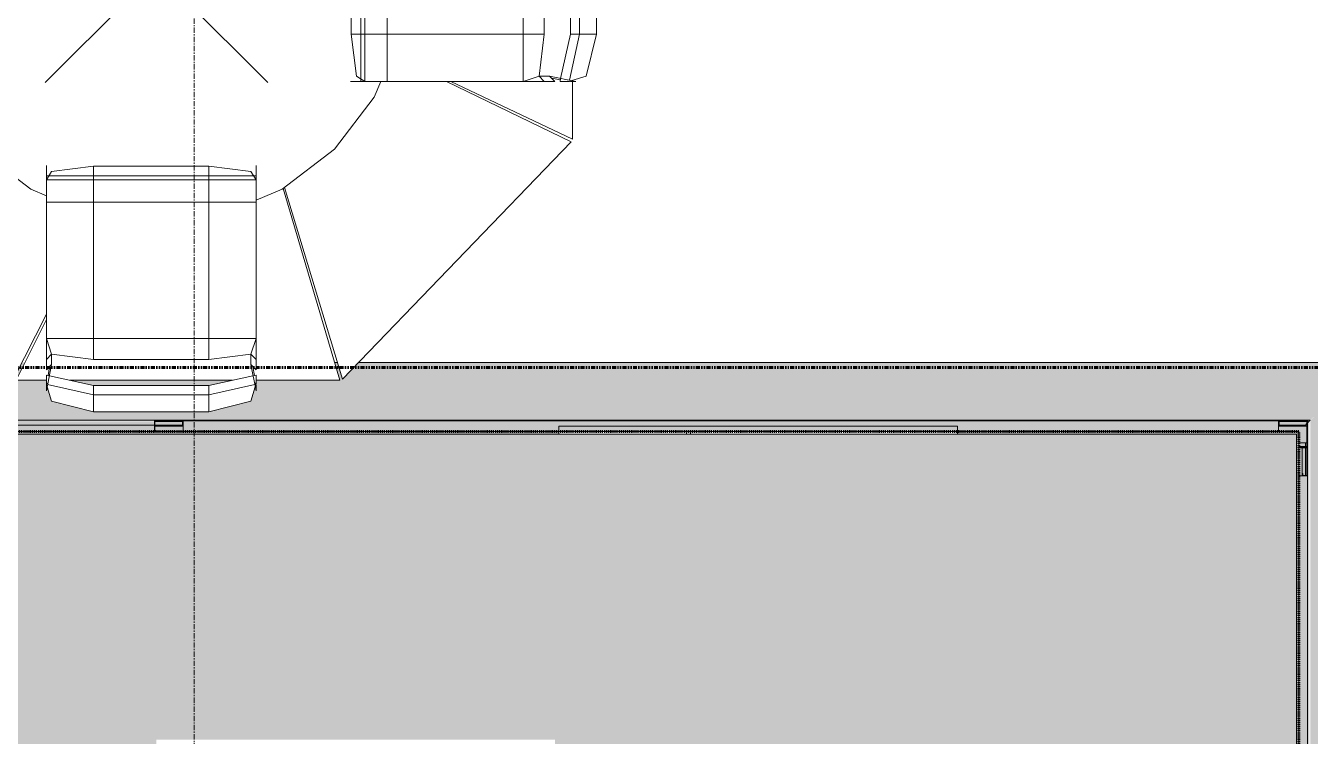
# Model space of a CAD drawing. Header units: inches. Extents: x -4061 to -1937, y 10959 to 12323.
# Drawn here: x -2189.4 to -2066.8, y 12089.5 to 12157.3 of the extents above; entities that cross this region are included whole.
import ezdxf

# ---------------------------------------------------------------- set-up
doc = ezdxf.new("R2010")
doc.units = ezdxf.units.IN
doc.header["$MEASUREMENT"] = 0
for name, pattern in [('Dash 1_16_', [0.125, 0.0625, -0.0625]), ('Double Dash 3_8_', [1, 0.375, -0.125, 0.125, -0.125, 0.125, -0.125]), ('Grid Line 1_2_', [0.875, 0.5, -0.125, 0.125, -0.125])]:
    doc.linetypes.add(name, pattern=pattern)
for name, color, linetype, lineweight in [('0-1', 7, 'Continuous', 5), ('0-4', 7, 'Continuous', 9), ('0-5', 250, 'Double Dash 3_8_', 60), ('A-CLNG-1', 10, 'Continuous', 18), ('A-CLNG-PATT-1', 35, 'Continuous', 18), ('A-DETL-MBND-3', 9, 'Continuous', 5), ('A-DETL-MBND-4', 7, 'Continuous', 9), ('A-DETL-MBND-6', 247, 'Continuous', 9), ('A-GLAZ-1', 27, 'Continuous', 18), ('A-GLAZ-2', 10, 'Continuous', 18), ('A-GLAZ-3', 251, 'Continuous', 9), ('A-WALL-1', 8, 'Continuous', 5), ('A-WALL-3', 10, 'Continuous', 18), ('A-WALL-6', 27, 'Continuous', 18), ('C-PROP-LINE-1', 250, 'Double Dash 3_8_', 60), ('C-PROP-LINE-2', 91, 'Dash 1_16_', 60), ('L-SITE', 91, 'Continuous', 9), ('S-GRID-1', 1, 'Grid Line 1_2_', 9)]:
    doc.layers.add(name, color=color, linetype=linetype, lineweight=lineweight)

# ---------------------------------------------------------------- blocks, each defined once
blk = doc.blocks.new('Basic Wall _ EXT - FIBER CEMENT - LARGE - ___-2162455-ENLARGED RCP - 1ST FLOOR PLAN - EAST')
at = {"layer": 'A-WALL-6'}
h = blk.add_hatch(color=256, dxfattribs=at)
h.paths.add_polyline_path([(-2069.86, 12119.64), (-2066.84, 12119.67), (-2066.87, 12119.67), (-2215.7, 12119.65), (-2215.7, 12119.64), (-2070.27, 12119.64)], flags=0)
h.paths.add_polyline_path([(-2369.19, 12119.64), (-2330.52, 12119.67), (-2330.54, 12119.67), (-2369.31, 12119.66), (-2369.31, 12119.64)], flags=0)
h = blk.add_hatch(color=256, dxfattribs=at)
h.paths.add_polyline_path([(-2067.03, 12119.48), (-2066.92, 12119.62), (-2215.7, 12119.6), (-2215.7, 12119.48), (-2177.12, 12119.51), (-2177.12, 12119.59), (-2067.11, 12119.57), (-2067.11, 12119.48)], flags=0)
h.paths.add_polyline_path([(-2369.19, 12119.48), (-2330.52, 12119.5), (-2330.54, 12119.62), (-2369.31, 12119.6), (-2369.31, 12119.48)], flags=0)
h.paths.add_polyline_path([(-2068.17, 12119.48), (-2067.17, 12119.5), (-2067.17, 12119.53), (-2069.8, 12119.5), (-2069.8, 12119.48)], flags=0)
h.paths.add_polyline_path([(-2177.06, 12119.48), (-2174.44, 12119.51), (-2174.44, 12119.53), (-2177.06, 12119.5), (-2177.06, 12119.49)], flags=0)
blk.add_hatch(color=256, dxfattribs=at).paths.add_polyline_path([(-2066.9, 12119.62), (-2066.9, 12119.64), (-2066.92, 12119.62)], flags=0)
h = blk.add_hatch(color=256, dxfattribs=at)
h.paths.add_polyline_path([(-2067.31, 12119.2), (-2067.17, 12119.34), (-2067.17, 12119.48), (-2069.8, 12119.48), (-2069.8, 12119.2), (-2067.92, 12119.2)], flags=0)
h.paths.add_polyline_path([(-2192.9, 12119.2), (-2177.12, 12119.2), (-2177.12, 12119.48), (-2215.7, 12119.48), (-2215.7, 12119.2), (-2200.57, 12119.2)], flags=0)
h.paths.add_polyline_path([(-2369.31, 12119.2), (-2330.52, 12119.2), (-2330.54, 12119.48), (-2369.31, 12119.48), (-2369.31, 12119.34)], flags=0)
h.paths.add_polyline_path([(-2175.01, 12119.2), (-2174.44, 12119.2), (-2174.44, 12119.48), (-2177.06, 12119.48), (-2177.06, 12119.2)], flags=0)
h.paths.add_polyline_path([(-2067.11, 12119.4), (-2067.03, 12119.48), (-2067.11, 12119.48), (-2067.11, 12119.42)], flags=0)
h = blk.add_hatch(color=256, dxfattribs=at)
h.paths.add_polyline_path([(-2254.22, 12118.59), (-2177.12, 12118.59), (-2177.12, 12119.2), (-2215.7, 12119.2), (-2215.7, 12118.78), (-2330.52, 12118.78), (-2330.54, 12119.2), (-2369.31, 12119.2), (-2369.31, 12118.59), (-2368.56, 12118.59), (-2368.56, 12119.09), (-2330.54, 12119.09), (-2330.54, 12118.59), (-2261.88, 12118.59)], flags=0)
h.paths.add_polyline_path([(-2067.92, 12119.09), (-2067.42, 12119.09), (-2067.31, 12119.2), (-2069.8, 12119.2), (-2069.8, 12119.15), (-2069.61, 12119.15), (-2069.61, 12119.09), (-2068.17, 12119.09)], flags=0)
h.paths.add_polyline_path([(-2177.06, 12119.09), (-2174.62, 12119.09), (-2174.62, 12119.15), (-2174.44, 12119.15), (-2174.44, 12119.2), (-2177.06, 12119.2), (-2177.06, 12119.15)], flags=0)
at = {"layer": 'A-WALL-3'}
for p, q in [((-2215.7, 12119.67), (-2066.84, 12119.67)), ((-2066.9, 12119.62), (-2066.87, 12119.64)), ((-2177.12, 12119.2), (-2215.7, 12119.2)), ((-2174.44, 12119.2), (-2177.06, 12119.2)), ((-2067.31, 12119.2), (-2069.8, 12119.2)), ((-2067.42, 12119.09), (-2067.31, 12119.2)), ((-2067.31, 12119.2), (-2067.17, 12119.34)), ((-2067.12, 12119.4), (-2067.03, 12119.48))]:
    blk.add_line(p, q, dxfattribs=at)
at = {"layer": 'A-WALL-3', "flags": 128}
for points in [[(-2067.03, 12119.48), (-2067.01, 12119.5), (-2066.99, 12119.52), (-2066.97, 12119.55), (-2066.94, 12119.57), (-2066.92, 12119.6), (-2066.9, 12119.62)], [(-2066.87, 12119.64), (-2066.86, 12119.66), (-2066.84, 12119.67), (-2066.84, 12119.67), (-2066.84, 12119.67)]]:
    blk.add_lwpolyline(points, dxfattribs=at)
blk = doc.blocks.new('Basic Wall _ EXT - FIBER CEMENT - SMALL - ___-2145929-ENLARGED RCP - 1ST FLOOR PLAN - EAST')
at = {"layer": 'A-DETL-MBND-6'}
h = blk.add_hatch(color=256, dxfattribs=at)
h.paths.add_polyline_path([(-3861.81, 12119.67), (-3811.02, 12119.67), (-3816.31, 12125.15), (-3864.6, 12125.15), (-3864.6, 12122.46), (-3863.79, 12121.66)], flags=0)
h.paths.add_polyline_path([(-3561.71, 12119.67), (-3559.34, 12119.67), (-3559.34, 12122.96), (-3549.34, 12122.96), (-3549.34, 12119.67), (-3300.91, 12119.67), (-3300.91, 12122.96), (-3290.91, 12122.96), (-3290.91, 12119.67), (-3290.54, 12119.67), (-3290.54, 12125.15), (-3597.92, 12125.15), (-3597.92, 12119.67), (-3564.87, 12119.67)], flags=0)
h.paths.add_polyline_path([(-3779.13, 12119.67), (-3780.78, 12125.15), (-3781.02, 12125.15), (-3779.41, 12119.67), (-3779.15, 12119.67)], flags=0)
h.paths.add_polyline_path([(-3718.17, 12119.67), (-3712.75, 12119.67), (-3712.75, 12125.15), (-3772.86, 12125.15), (-3778.15, 12119.67), (-3725.83, 12119.67)], flags=0)
h.paths.add_polyline_path([(-3809.58, 12119.67), (-3807.14, 12124.59), (-3807.16, 12125.07), (-3809.88, 12119.67)], flags=0)
h.paths.add_polyline_path([(-3175.71, 12119.67), (-3059.95, 12119.67), (-3059.95, 12125.15), (-3175.71, 12125.15), (-3175.71, 12122.51)], flags=0)
h.paths.add_polyline_path([(-2945.12, 12119.67), (-2944.94, 12119.67), (-2944.94, 12122.96), (-2934.94, 12122.96), (-2934.94, 12119.67), (-2791.15, 12119.67), (-2791.15, 12125.15), (-2945.12, 12125.15), (-2945.12, 12122.51)], flags=0)
h.paths.add_polyline_path([(-2186.92, 12119.67), (-2066.84, 12119.67), (-2061.82, 12124.69), (-2064.05, 12124.69), (-2064.05, 12125.15), (-2157.66, 12125.15), (-2159.18, 12123.57), (-2159.66, 12125.15), (-2159.93, 12125.15), (-2159.43, 12123.46), (-2167.42, 12123.46), (-2167.43, 12122.51), (-2167.5, 12122.85), (-2167.92, 12121.48), (-2171.92, 12120.48), (-2182.92, 12120.48), (-2186.92, 12121.48), (-2187.35, 12122.85), (-2187.42, 12122.51), (-2187.42, 12123.46), (-2190.31, 12123.46), (-2189.47, 12125.15), (-2189.76, 12125.15), (-2190.56, 12123.57), (-2192.09, 12125.15), (-2215.7, 12125.15), (-2215.7, 12119.67), (-2187.42, 12119.67)], flags=0)
h.paths.add_polyline_path([(-2330.87, 12119.67), (-2330.52, 12119.67), (-2330.52, 12125.15), (-2676.32, 12125.15), (-2676.32, 12119.67), (-2648.11, 12119.67), (-2648.11, 12122.96), (-2638.11, 12122.96), (-2638.11, 12119.67), (-2379.31, 12119.67), (-2379.31, 12122.96), (-2369.31, 12122.96), (-2369.31, 12119.67), (-2332.54, 12119.67)], flags=0)
h.paths.add_polyline_path([(-2182.92, 12122.96), (-2171.92, 12122.96), (-2169.67, 12123.46), (-2185.17, 12123.46), (-2183.51, 12123.09)], flags=0)
at = {"layer": 'A-DETL-MBND-4'}
for p, q in [((-2159.66, 12125.15), (-2159.93, 12125.15)), ((-2064.05, 12125.15), (-2157.66, 12125.15))]:
    blk.add_line(p, q, dxfattribs=at)
blk = doc.blocks.new('Basic Wall _ EXT - FIBER CEMENT - LARGE - ___-2162456-ENLARGED RCP - 1ST FLOOR PLAN - EAST')
at = {"layer": 'A-WALL-6'}
for points in [[(-2066.9, 11246.36), (-2066.92, 12119.6), (-2067.03, 12119.48), (-2066.99, 11246.45), (-2066.92, 11246.38)], [(-2066.84, 11246.31), (-2066.86, 12119.66), (-2066.87, 12119.63), (-2066.84, 11246.31)]]:
    blk.add_hatch(color=256, dxfattribs=at).paths.add_polyline_path(points, flags=0)
h = blk.add_hatch(color=256, dxfattribs=at)
h.paths.add_polyline_path([(-2067.31, 11246.78), (-2067.31, 12009.39), (-2067.92, 12009.39), (-2067.92, 12009.01), (-2067.42, 12009.01), (-2067.42, 11970.99), (-2067.92, 11970.99), (-2067.92, 11932.4), (-2067.42, 11932.4), (-2067.42, 11894.38), (-2067.92, 11894.38), (-2067.92, 11778.8), (-2067.42, 11778.8), (-2067.42, 11740.78), (-2067.92, 11740.78), (-2067.92, 11740.4), (-2067.42, 11740.4), (-2067.42, 11702.38), (-2067.92, 11702.38), (-2067.92, 11663.6), (-2067.42, 11663.6), (-2067.42, 11625.58), (-2067.92, 11625.58), (-2067.92, 11625.2), (-2067.42, 11625.2), (-2067.42, 11587.18), (-2067.92, 11587.18), (-2067.92, 11471.6), (-2067.42, 11471.6), (-2067.42, 11433.58), (-2067.92, 11433.58), (-2067.92, 11433.2), (-2067.42, 11433.2), (-2067.42, 11395.18), (-2067.92, 11395.18), (-2067.92, 11356.4), (-2067.42, 11356.4), (-2067.42, 11318.38), (-2067.92, 11318.38), (-2067.92, 11318), (-2067.42, 11318), (-2067.42, 11279.98), (-2067.92, 11279.98), (-2067.92, 11247.39)], flags=0)
h.paths.add_polyline_path([(-2067.42, 12009.45), (-2067.31, 12009.45), (-2067.31, 12012.08), (-2067.42, 12012.08), (-2067.42, 12009.58), (-2067.61, 12009.58), (-2067.61, 12009.45)], flags=0)
h.paths.add_polyline_path([(-2067.55, 12114.4), (-2067.31, 12114.4), (-2067.31, 12117.03), (-2067.61, 12117.03), (-2067.61, 12114.59), (-2067.55, 12114.59)], flags=0)
h.paths.add_polyline_path([(-2067.92, 12117.15), (-2067.31, 12117.15), (-2067.31, 12117.51), (-2067.92, 12117.51)], flags=0)
h.paths.add_polyline_path([(-2067.31, 12119.09), (-2067.31, 12119.2), (-2067.42, 12119.09)], flags=0)
h = blk.add_hatch(color=256, dxfattribs=at)
h.paths.add_polyline_path([(-2067.03, 11246.49), (-2067.03, 12119.48), (-2067.11, 12119.38), (-2067.11, 12009.39), (-2067.31, 12009.39), (-2067.31, 11246.78), (-2067.17, 11246.64)], flags=0)
h.paths.add_polyline_path([(-2067.17, 12009.45), (-2067.17, 12012.08), (-2067.31, 12012.08), (-2067.31, 12009.45)], flags=0)
h.paths.add_polyline_path([(-2067.17, 12114.4), (-2067.17, 12117.03), (-2067.31, 12117.03), (-2067.31, 12114.4)], flags=0)
h.paths.add_polyline_path([(-2067.17, 12117.15), (-2067.17, 12117.51), (-2067.31, 12117.51), (-2067.31, 12117.15)], flags=0)
h.paths.add_polyline_path([(-2067.17, 12119.09), (-2067.17, 12119.34), (-2067.31, 12119.2), (-2067.31, 12119.09)], flags=0)
at = {"layer": 'A-WALL-3'}
for p, q in [((-2066.87, 12119.64), (-2066.9, 12119.62)), ((-2067.31, 12119.2), (-2067.42, 12119.09)), ((-2067.17, 12119.34), (-2067.31, 12119.2)), ((-2067.31, 12119.09), (-2067.31, 12119.2)), ((-2067.03, 12119.48), (-2067.12, 12119.4)), ((-2067.31, 12117.15), (-2067.31, 12117.51)), ((-2067.31, 12114.4), (-2067.31, 12117.03))]:
    blk.add_line(p, q, dxfattribs=at)
at = {"layer": 'A-WALL-3', "flags": 128}
for points in [[(-2066.9, 12119.62), (-2066.92, 12119.6), (-2066.94, 12119.57), (-2066.97, 12119.55), (-2066.99, 12119.52), (-2067.01, 12119.5), (-2067.03, 12119.48)], [(-2066.84, 12119.67), (-2066.84, 12119.67), (-2066.84, 12119.67), (-2066.86, 12119.66), (-2066.87, 12119.64)]]:
    blk.add_lwpolyline(points, dxfattribs=at)
blk = doc.blocks.new('Basic Wall _ EXT - FIBER CEMENT - SMALL - ___-2145930-ENLARGED RCP - 1ST FLOOR PLAN - EAST')
at = {"layer": 'A-DETL-MBND-6'}
blk.add_hatch(color=256, dxfattribs=at).paths.add_polyline_path([(-2061.36, 11240.83), (-2061.36, 12124.69), (-2061.82, 12124.69), (-2066.84, 12119.64), (-2066.84, 11246.31), (-2061.44, 11240.9)], flags=0)
blk = doc.blocks.new('Rectangular Mullion - Profile_Polycarbonate_Lower-1873244-ENLARGED RCP - 1ST FLOOR PLAN - EAST')
at = {"layer": 'A-DETL-MBND-6'}
blk.add_hatch(color=256, dxfattribs=at).paths.add_polyline_path([(-2067.42, 12012.14), (-2067.11, 12012.14), (-2067.11, 12114.34), (-2067.92, 12114.34), (-2067.92, 12086), (-2067.42, 12086), (-2067.42, 12047.98), (-2067.92, 12047.98), (-2067.92, 12047.6), (-2067.42, 12047.6), (-2067.42, 12014.46)], flags=0)
at = {"layer": 'A-DETL-MBND-4'}
for p, q in [((-2067.11, 12114.34), (-2067.92, 12114.34)), ((-2067.11, 12012.14), (-2067.11, 12114.34))]:
    blk.add_line(p, q, dxfattribs=at)
blk = doc.blocks.new('Rectangular Mullion - Profile_Polycarbonate_Upper and left-1739822-ENLARGED RCP - 1ST FLOOR PLAN - EAST')
at = {"layer": 'A-DETL-MBND-6'}
blk.add_hatch(color=256, dxfattribs=at).paths.add_polyline_path([(-2.75, 0.79), (-2.75, 1.29), (0, 1.29), (0, 0.47), (-0.06, 0.48), (-0.06, 1.22), (-2.69, 1.22), (-2.69, 0.85), (-2.5, 0.85), (-2.5, 0.79), (-2.69, 0.79)], flags=0)
at = {"layer": 'A-DETL-MBND-4'}
for p, q in [((0, 1.29), (-2.75, 1.29)), ((-2.75, 1.29), (-2.75, 0.79)), ((0, 0.47), (0, 1.29)), ((-2.75, 0.79), (-2.5, 0.79)), ((-2.69, 0.85), (-2.69, 1.22)), ((-2.69, 1.22), (-0.06, 1.22)), ((-2.5, 0.85), (-2.69, 0.85)), ((-2.5, 0.79), (-2.5, 0.85)), ((-0.06, 1.22), (-0.06, 0.47))]:
    blk.add_line(p, q, dxfattribs=at)
blk = doc.blocks.new('Rectangular Mullion - Profile_Polycarbonate_Lower-1873239-ENLARGED RCP - 1ST FLOOR PLAN - EAST')
at = {"layer": 'A-DETL-MBND-6'}
blk.add_hatch(color=256, dxfattribs=at).paths.add_polyline_path([(-2174.37, 12118.59), (-2138.54, 12118.59), (-2138.54, 12119.09), (-2100.51, 12119.09), (-2100.51, 12118.59), (-2069.86, 12118.59), (-2069.86, 12119.59), (-2174.37, 12119.59), (-2174.37, 12118.59)], flags=0)
at = {"layer": 'A-DETL-MBND-4'}
for p, q in [((-2174.37, 12119.59), (-2174.37, 12118.59)), ((-2174.37, 12119.59), (-2069.86, 12119.59)), ((-2069.86, 12118.59), (-2069.86, 12119.59))]:
    blk.add_line(p, q, dxfattribs=at)
blk = doc.blocks.new('Rectangular Mullion - Profile_Polycarbonate_Upper and left-1741240-ENLARGED RCP - 1ST FLOOR PLAN - EAST')
at = {"layer": 'A-DETL-MBND-6'}
blk.add_hatch(color=256, dxfattribs=at).paths.add_polyline_path([(-0.81, 1.21), (0, 1.21), (0, -1.29), (-2.75, -1.27), (-2.75, -0.79), (-2.5, -0.79), (-2.5, -0.85), (-2.69, -0.85), (-2.69, -1.22), (-0.06, -1.2), (-0.06, 1.15), (-0.81, 1.15), (-0.81, 1.21)], flags=0)
at = {"layer": 'A-DETL-MBND-4'}
for p, q in [((0, 1.21), (-0.81, 1.21)), ((-0.81, 1.15), (-0.06, 1.15)), ((-0.06, 1.15), (-0.06, -1.22)), ((0, -1.29), (0, 1.21)), ((-2.5, -0.79), (-2.75, -0.79)), ((-2.75, -0.79), (-2.75, -1.29)), ((-2.69, -1.22), (-2.69, -0.85)), ((-2.69, -0.85), (-2.5, -0.85)), ((-0.06, -1.22), (-2.69, -1.22)), ((-2.5, -0.85), (-2.5, -0.79)), ((-2.75, -1.29), (0, -1.29))]:
    blk.add_line(p, q, dxfattribs=at)
blk = doc.blocks.new('Rectangular Mullion - Profile_Polycarbonate_right-1741241-ENLARGED RCP - 1ST FLOOR PLAN - EAST')
at = {"layer": 'A-DETL-MBND-6'}
blk.add_hatch(color=256, dxfattribs=at).paths.add_polyline_path([(-0.06, -0.29), (-0.06, -1.22), (-2.69, -1.2), (-2.69, -0.85), (-2.5, -0.85), (-2.5, -0.79), (-2.75, -0.79), (-2.75, -1.29), (0, -1.27), (-0.03, -0.29)], flags=0)
at = {"layer": 'A-DETL-MBND-4'}
for p, q in [((-2.75, -1.29), (-2.75, -0.79)), ((-2.75, -0.79), (-2.5, -0.79)), ((-2.5, -0.85), (-2.69, -0.85)), ((-2.69, -0.85), (-2.69, -1.22)), ((-2.69, -1.22), (-0.06, -1.22)), ((-2.5, -0.79), (-2.5, -0.85)), ((-0.06, -1.22), (-0.06, -0.29)), ((0, -0.29), (0, -1.29)), ((0, -1.29), (-2.75, -1.29))]:
    blk.add_line(p, q, dxfattribs=at)
blk = doc.blocks.new('_THE_ WINDOW _ DOOR - Window - 2nd Floor - small-V40-ENLARGED RCP - 1ST FLOOR PLAN - EAST')
at = {"layer": 'A-GLAZ-1'}
blk.add_hatch(color=256, dxfattribs=at).paths.add_polyline_path([(3.27, 4.44), (19.01, 4.44), (19.01, 4.94), (-19.01, 4.94), (-19.01, 4.44), (-4.4, 4.44)], flags=0)
at = {"layer": 'A-GLAZ-3'}
h = blk.add_hatch(dxfattribs=at)
h.set_pattern_fill('FP_11', color=256, style=0, pattern_type=2)
h.set_pattern_definition([(0, (25.74, -0.166), (-38.4, -76.8), [0.392, -38.007]), (0, (25.74, -0.56), (-38.4, -76.8), [0.392, -38.007]), (0, (25.74, -9.766), (-38.4, -76.8), [0.392, -38.007]), (0, (25.74, -10.16), (-38.4, -76.8), [0.392, -38.007]), (0, (25.74, -19.366), (-38.4, -76.8), [0.392, -38.007]), (0, (25.74, -19.76), (-38.4, -76.8), [0.392, -38.007]), (0, (25.74, -28.966), (-38.4, -76.8), [0.392, -38.007]), (0, (25.74, -29.36), (-38.4, -76.8), [0.392, -38.007]), (0, (25.74, -38.566), (-38.4, -76.8), [0.393, -38.008]), (0, (25.74, -38.96), (-38.4, -76.8), [0.393, -38.008]), (0, (25.74, -48.166), (-38.4, -76.8), [0.393, -38.008]), (0, (25.74, -48.56), (-38.4, -76.8), [0.393, -38.008]), (0, (25.74, -57.766), (-38.4, -76.8), [0.393, -38.008]), (0, (25.74, -58.16), (-38.4, -76.8), [0.393, -38.008]), (0, (25.74, -67.366), (-38.4, -76.8), [0.393, -38.008]), (0, (25.74, -67.76), (-38.4, -76.8), [0.393, -38.008]), (0, (60.64, -0.166), (-38.4, -76.8), [0.392, -38.007]), (0, (60.64, -0.56), (-38.4, -76.8), [0.392, -38.007]), (0, (60.64, -9.766), (-38.4, -76.8), [0.392, -38.007]), (0, (60.64, -10.16), (-38.4, -76.8), [0.392, -38.007]), (0, (60.64, -19.366), (-38.4, -76.8), [0.392, -38.007]), (0, (60.64, -19.76), (-38.4, -76.8), [0.392, -38.007]), (0, (60.64, -28.966), (-38.4, -76.8), [0.392, -38.007]), (0, (60.64, -29.36), (-38.4, -76.8), [0.392, -38.007]), (0, (60.64, -38.566), (-38.4, -76.8), [0.392, -38.007]), (0, (60.64, -38.96), (-38.4, -76.8), [0.392, -38.007]), (0, (60.64, -48.166), (-38.4, -76.8), [0.392, -38.007]), (0, (60.64, -48.56), (-38.4, -76.8), [0.392, -38.007]), (0, (60.64, -57.766), (-38.4, -76.8), [0.392, -38.007]), (0, (60.64, -58.16), (-38.4, -76.8), [0.392, -38.007]), (0, (60.64, -67.366), (-38.4, -76.8), [0.392, -38.007]), (0, (60.64, -67.76), (-38.4, -76.8), [0.392, -38.007]), (270, (24, 4.438), (-38.4, -2e-15), [76.8, 0, 0, 0]), (270, (24.375, 4.438), (-38.4, -2e-15), [76.8, 0, 0, 0]), (270, (25.74, -0.166), (-38.4, -2e-15), [0.392, -76.407]), (270, (25.74, -9.766), (-38.4, -2e-15), [0.392, -76.407]), (270, (25.74, -19.366), (-38.4, -2e-15), [0.392, -76.407]), (270, (25.74, -28.966), (-38.4, -2e-15), [0.392, -76.407]), (270, (25.74, -38.566), (-38.4, -2e-15), [0.392, -76.407]), (270, (25.74, -48.166), (-38.4, -2e-15), [0.392, -76.407]), (270, (25.74, -57.766), (-38.4, -2e-15), [0.392, -76.407]), (270, (25.74, -67.366), (-38.4, -2e-15), [0.392, -76.407]), (270, (26.134, -0.166), (-38.4, -2e-15), [0.392, -76.407]), (270, (26.134, -9.766), (-38.4, -2e-15), [0.392, -76.407]), (270, (26.134, -19.366), (-38.4, -2e-15), [0.392, -76.407]), (270, (26.134, -28.966), (-38.4, -2e-15), [0.392, -76.407]), (270, (26.134, -38.566), (-38.4, -2e-15), [0.392, -76.407]), (270, (26.134, -48.166), (-38.4, -2e-15), [0.392, -76.407]), (270, (26.134, -57.766), (-38.4, -2e-15), [0.392, -76.407]), (270, (26.134, -67.366), (-38.4, -2e-15), [0.392, -76.407]), (270, (60.64, -0.166), (-38.4, -2e-15), [0.392, -76.407]), (270, (60.64, -9.766), (-38.4, -2e-15), [0.393, -76.408]), (270, (60.64, -19.366), (-38.4, -2e-15), [0.393, -76.408]), (270, (60.64, -28.966), (-38.4, -2e-15), [0.392, -76.407]), (270, (60.64, -38.566), (-38.4, -2e-15), [0.392, -76.407]), (270, (60.64, -48.166), (-38.4, -2e-15), [0.392, -76.407]), (270, (60.64, -57.766), (-38.4, -2e-15), [0.392, -76.407]), (270, (60.64, -67.366), (-38.4, -2e-15), [0.392, -76.407]), (270, (61.034, -0.166), (-38.4, -2e-15), [0.392, -76.407]), (270, (61.034, -9.766), (-38.4, -2e-15), [0.393, -76.408]), (270, (61.034, -19.366), (-38.4, -2e-15), [0.393, -76.408]), (270, (61.034, -28.966), (-38.4, -2e-15), [0.392, -76.407]), (270, (61.034, -38.566), (-38.4, -2e-15), [0.392, -76.407]), (270, (61.034, -48.166), (-38.4, -2e-15), [0.392, -76.407]), (270, (61.034, -57.766), (-38.4, -2e-15), [0.392, -76.407]), (270, (61.034, -67.366), (-38.4, -2e-15), [0.392, -76.407]), (180, (62.4, 4.44), (-38.4, -76.8), [38.025, -0.375]), (180, (62.4, -5.16), (-38.4, -76.8), [38.025, -0.375]), (180, (62.4, -14.76), (-38.4, -76.8), [38.025, -0.375]), (180, (62.4, -24.36), (-38.4, -76.8), [38.025, -0.375]), (180, (62.4, -33.96), (-38.4, -76.8), [38.025, -0.375]), (180, (62.4, -43.56), (-38.4, -76.8), [38.025, -0.375]), (180, (62.4, -53.16), (-38.4, -76.8), [38.025, -0.375]), (180, (62.4, -62.76), (-38.4, -76.8), [38.025, -0.375])])
h.paths.add_polyline_path([(19.01, 4.19), (19.01, 4.44), (-19.01, 4.44), (-19.01, 4.19), (18.6, 4.19)], flags=0)
at = {"layer": 'A-GLAZ-2'}
for p, q in [((-19.01, 4.94), (-19.01, 4.44)), ((-19.01, 4.94), (19.01, 4.94)), ((19.01, 4.94), (19.01, 4.44)), ((19.01, 4.44), (-19.01, 4.44)), ((-19.01, 4.44), (-19.01, 4.19)), ((19.01, 4.44), (19.01, 4.19))]:
    blk.add_line(p, q, dxfattribs=at)
blk = doc.blocks.new('Outdoor Table01 - 02ZUTB01_dwg-1294291-ENLARGED RCP - 1ST FLOOR PLAN - EAST')
at = {"layer": 'L-SITE'}
for p, q in [((17.5, 9.5), (17.5, -10.5)), ((17.5, 9.5), (17.5, -10.5)), ((16.59, -6), (16.59, 5)), ((17.87, -6), (17.87, 5)), ((20, -6), (20, 5)), ((33, -6), (33, 5)), ((35, -6), (35, 5)), ((37.5, -6), (37.5, 5)), ((38.37, 5), (38.37, -6)), ((39.99, 5), (39.99, -6)), ((-2.71, -0.71), (-12.61, -10.61)), ((-1.29, -0.71), (8.61, -10.61)), ((-3.41, -1.41), (-12.61, -10.61)), ((-0.59, -1.41), (8.61, -10.61)), ((17.09, -10), (16.59, -6)), ((17.87, -6), (16.59, -6)), ((17.87, -10.5), (17.87, -6)), ((17.87, -6), (20, -6)), ((20, -10.5), (20, -6)), ((20, -6), (33, -6)), ((33, -10.5), (33, -6)), ((33, -6), (35, -6)), ((34.5, -10), (35, -6)), ((36.56, -10.21), (37.5, -6)), ((38.37, -6), (37.4, -10.38)), ((38.37, -6), (37.5, -6)), ((39.99, -6), (38.37, -6)), ((39.99, -6), (38.99, -10)), ((18, -10.5), (16.5, -10.5)), ((16.5, -10.5), (20, -10.5)), ((17.5, -10.5), (16.5, -10.5)), ((17.87, -10.5), (17.09, -10)), ((18.5, -10.5), (17.5, -10.5)), ((17.5, -10.5), (21, -10.5)), ((17.87, -10.5), (20, -10.5)), ((36, -10.5), (18, -10.5)), ((18.5, -10.5), (18, -10.5)), ((35, -10.5), (18.5, -10.5)), ((18.78, -12), (19.41, -10.5)), ((20, -10.5), (33, -10.5)), ((25.68, -10.5), (37.57, -16.26)), ((26.1, -10.5), (37.68, -16)), ((33, -10.5), (34.5, -10)), ((34.5, -10), (35, -10.5)), ((34.5, -10), (35.5, -10)), ((36, -10.5), (35, -10.5)), ((38, -10.5), (35.5, -10)), ((35.5, -10), (36, -10.5)), ((36.54, -10.34), (35.7, -10.2)), ((36.5, -10.5), (36.56, -10.23)), ((37.37, -10.5), (36.5, -10.5)), ((37.5, -10.5), (37.24, -10.46)), ((37.42, -10.49), (37.37, -10.5)), ((37.5, -10.5), (38, -10.5)), ((38.99, -10), (37.62, -10.42)), ((37.68, -10.4), (37.68, -10.44)), ((37.68, -10.5), (37.68, -16)), ((14.97, -16.97), (18.78, -12)), ((-18.97, -16.97), (-14, -20.78)), ((10, -20.78), (14.97, -16.97)), ((37.57, -16.26), (15.74, -38.89)), ((-12.5, -20), (-12.5, -18.5)), ((-12.5, -18.5), (-12.5, -22)), ((-12.5, -19.5), (-12.5, -18.5)), ((-12.5, -19.87), (-12, -19.09)), ((7.5, -19.5), (-12.5, -19.5)), ((7.5, -19.5), (-12.5, -19.5)), ((-12.5, -20.5), (-12.5, -19.5)), ((-12.5, -19.5), (-12.5, -23)), ((-12, -19.09), (-8, -18.59)), ((-8, -18.59), (3, -18.59)), ((-8, -19.87), (-8, -18.59)), ((3, -18.59), (7, -19.09)), ((3, -19.87), (3, -18.59)), ((7, -19.09), (7.5, -19.87)), ((7.5, -18.5), (7.5, -22)), ((7.5, -18.5), (7.5, -20)), ((7.5, -18.5), (7.5, -19.5)), ((7.5, -19.5), (7.5, -23)), ((7.5, -19.5), (7.5, -20.5)), ((-14, -20.78), (-12.5, -21.41)), ((-12.5, -19.87), (-12.5, -22)), ((-12.5, -19.87), (-8, -19.87)), ((-12.5, -38), (-12.5, -20)), ((-12.5, -20.5), (-12.5, -20)), ((-12.5, -37), (-12.5, -20.5)), ((-8, -19.87), (-8, -22)), ((-8, -19.87), (3, -19.87)), ((3, -22), (3, -19.87)), ((3, -19.87), (7.5, -19.87)), ((7.5, -19.87), (7.5, -22)), ((7.5, -20), (7.5, -38)), ((7.5, -20.5), (7.5, -20)), ((7.5, -20.5), (7.5, -37)), ((7.5, -21.82), (10, -20.78)), ((10.1, -20.71), (15.49, -39)), ((10.22, -20.61), (15.74, -38.89)), ((-12.5, -22), (-12.5, -35)), ((-12.5, -22), (-8, -22)), ((-8, -22), (-8, -35)), ((-8, -22), (3, -22)), ((3, -35), (3, -22)), ((3, -22), (7.5, -22)), ((7.5, -22), (7.5, -35)), ((-12.5, -32.68), (-15.64, -38.89)), ((-12.5, -33.2), (-15.38, -39)), ((-12.5, -35), (-12, -36.5)), ((-12.5, -35), (-8, -35)), ((-8, -35), (-8, -37)), ((-8, -35), (3, -35)), ((3, -37), (3, -35)), ((3, -35), (7.5, -35)), ((7.5, -35), (7, -36.5)), ((-12, -36.5), (-12.5, -37)), ((-12, -36.5), (-12, -37.5)), ((-12, -36.5), (-8, -37)), ((3, -37), (7, -36.5)), ((7.5, -37), (7, -36.5)), ((7, -37.5), (7, -36.5)), ((-12.5, -38), (-12.5, -37)), ((-12.5, -40), (-12, -37.5)), ((-12, -37.5), (-12.5, -38)), ((-12.2, -37.7), (-12.34, -38.54)), ((-8, -37), (3, -37)), ((7.5, -38), (7, -37.5)), ((7, -37.5), (7.5, -40)), ((7.2, -37.7), (7.34, -38.54)), ((7.5, -37), (7.5, -38)), ((-12.5, -39), (-15.38, -39)), ((-12.5, -39.37), (-12.5, -38.5)), ((-12.5, -38.5), (-12.23, -38.56)), ((-12.21, -38.56), (-8, -39.5)), ((5.25, -39), (-10.25, -39)), ((3, -39.5), (7.21, -38.56)), ((7.23, -38.56), (7.5, -38.5)), ((7.5, -39.37), (7.5, -38.5)), ((15.49, -39), (7.5, -39)), ((-12.46, -39.24), (-12.5, -39.5)), ((-12.49, -39.42), (-12.5, -39.37)), ((-12.5, -39.5), (-12.5, -40)), ((-12, -40.99), (-12.42, -39.62)), ((-8, -40.37), (-12.38, -39.4)), ((-8, -39.5), (3, -39.5)), ((-8, -40.37), (-8, -39.5)), ((3, -40.37), (-8, -40.37)), ((-8, -41.99), (-8, -40.37)), ((3, -40.37), (7.38, -39.4)), ((3, -40.37), (3, -39.5)), ((3, -41.99), (3, -40.37)), ((7, -40.99), (7.42, -39.62)), ((7.46, -39.24), (7.5, -39.5)), ((7.49, -39.42), (7.5, -39.37)), ((7.5, -39.5), (7.5, -40)), ((-8, -41.99), (-12, -40.99)), ((7, -40.99), (3, -41.99)), ((3, -41.99), (-8, -41.99))]:
    blk.add_line(p, q, dxfattribs=at)
blk = doc.blocks.new('Outdoor Table01 - Outdoor Table01-1294297-ENLARGED RCP - 1ST FLOOR PLAN - EAST')
blk.add_blockref('Outdoor Table01 - 02ZUTB01_dwg-1294291-ENLARGED RCP - 1ST FLOOR PLAN - EAST', (0, 0))
blk = doc.blocks.new('Family - ___-1878357-ENLARGED RCP - 1ST FLOOR PLAN - EAST')
at = {"layer": 'C-PROP-LINE-1'}
blk.add_line((-3869.45, 12124.69), (-2001.29, 12124.69), dxfattribs=at)
blk = doc.blocks.new('CTR - 1st Phase - Shell_rvt-1-ENLARGED RCP - 1ST FLOOR PLAN - EAST')
at = {"layer": 'A-CLNG-PATT-1'}
h = blk.add_hatch(dxfattribs=at)
h.set_pattern_fill('FP_24', color=256, style=0, pattern_type=2)
h.set_pattern_definition([(90, (-2963.524, 11049.389), (4, -2e-16), []), (0, (-2963.524, 11049.389), (8, -8), [4, -28]), (0, (-2959.524, 11065.389), (8, -8), [4, -28])])
h.paths.add_polyline_path([(-3860.47, 11023.21), (-3830.82, 11023.21), (-3830.82, 11030.34), (-3831.32, 11030.34), (-3831.32, 11068.36), (-3830.82, 11068.36), (-3830.82, 11164.59), (-3831.14, 11164.59), (-3831.14, 11399.98), (-3830.82, 11399.98), (-3830.82, 11432.64), (-3860.47, 11432.64), (-3860.47, 11027.91)], flags=0)
h.paths.add_polyline_path([(-2261.88, 11247.64), (-2068.17, 11247.64), (-2068.17, 12118.34), (-2521.97, 12118.34), (-2521.97, 12088.69), (-2484.14, 12088.69), (-2484.14, 12089.19), (-2446.11, 12089.19), (-2446.11, 12088.69), (-2407.34, 12088.69), (-2407.34, 12089.19), (-2369.31, 12089.19), (-2369.31, 12088.69), (-2349.74, 12088.69), (-2349.74, 12089.19), (-2311.71, 12089.19), (-2311.71, 12088.69), (-2311.34, 12088.69), (-2311.34, 12089.19), (-2273.31, 12089.19), (-2273.31, 12088.69), (-2176.94, 12088.69), (-2176.94, 12089.19), (-2138.91, 12089.19), (-2138.91, 12088.69), (-2097.82, 12088.69), (-2097.82, 11970.99), (-2097.32, 11970.99), (-2097.32, 11932.78), (-2097.82, 11932.78), (-2097.82, 11932.59), (-2097.32, 11932.59), (-2097.32, 11894.38), (-2097.82, 11894.38), (-2097.82, 11778.8), (-2097.32, 11778.8), (-2097.32, 11740.78), (-2097.82, 11740.78), (-2097.82, 11740.4), (-2097.32, 11740.4), (-2097.32, 11702.38), (-2097.82, 11702.38), (-2097.82, 11663.6), (-2097.32, 11663.6), (-2097.32, 11625.58), (-2097.82, 11625.58), (-2097.82, 11471.79), (-2097.32, 11471.79), (-2097.32, 11433.76), (-2097.82, 11433.76), (-2097.82, 11433.39), (-2097.32, 11433.39), (-2097.32, 11395.36), (-2097.82, 11395.36), (-2097.82, 11356.4), (-2097.32, 11356.4), (-2097.32, 11318.38), (-2097.82, 11318.38), (-2097.82, 11277.29), (-2138.91, 11277.29), (-2138.91, 11276.79), (-2176.94, 11276.79), (-2176.94, 11277.29), (-2273.31, 11277.29), (-2273.31, 11276.79), (-2311.34, 11276.79), (-2311.34, 11277.29), (-2311.71, 11277.29), (-2311.71, 11276.79), (-2349.74, 11276.79), (-2349.74, 11277.29), (-2407.71, 11277.29), (-2407.71, 11276.79), (-2445.74, 11276.79), (-2445.74, 11277.29), (-2561.31, 11277.29), (-2561.31, 11276.79), (-2599.34, 11276.79), (-2599.34, 11277.29), (-2599.71, 11277.29), (-2599.71, 11276.79), (-2637.74, 11276.79), (-2637.74, 11277.29), (-2791.71, 11277.29), (-2791.71, 11276.79), (-2829.74, 11276.79), (-2829.74, 11277.29), (-2830.11, 11277.29), (-2830.11, 11276.79), (-2868.14, 11276.79), (-2868.14, 11277.29), (-3400.05, 11277.29), (-3400.05, 11247.64), (-2858.53, 11247.64), (-2845.56, 11261.08), (-2842.42, 11254.87), (-2842.42, 11255.39), (-2845.31, 11261.19), (-2842.42, 11261.19), (-2842.42, 11262.19), (-2842.35, 11261.81), (-2841.92, 11263.17), (-2837.92, 11264.17), (-2826.92, 11264.17), (-2822.92, 11263.17), (-2822.5, 11261.81), (-2822.42, 11262.19), (-2822.42, 11261.19), (-2814.43, 11261.19), (-2818.43, 11247.64), (-2818.24, 11247.64), (-2814.18, 11261.08), (-2801.21, 11247.64), (-2327.03, 11247.64), (-2321.6, 11253.27), (-2318.76, 11247.64), (-2318.5, 11247.64), (-2321.35, 11253.38), (-2318.47, 11253.4), (-2318.47, 11254.38), (-2318.39, 11253.99), (-2317.97, 11255.36), (-2313.97, 11256.36), (-2302.97, 11256.36), (-2298.97, 11255.36), (-2298.54, 11253.99), (-2298.47, 11254.38), (-2298.47, 11253.38), (-2290.48, 11253.38), (-2292.17, 11247.64), (-2291.92, 11247.64), (-2290.22, 11253.27), (-2284.79, 11247.64), (-2269.55, 11247.64)], flags=0)
h.paths.add_polyline_path([(-2316.22, 11253.38), (-2300.84, 11253.4), (-2302.97, 11253.88), (-2313.97, 11253.88), (-2316.09, 11253.4)], flags=0)
h.paths.add_polyline_path([(-2829.07, 11261.19), (-2824.67, 11261.19), (-2826.92, 11261.69), (-2837.92, 11261.69), (-2840.17, 11261.19), (-2837.92, 11261.19)], flags=0)
h.paths.add_polyline_path([(-3860.47, 11549.34), (-3830.82, 11549.34), (-3830.82, 11933.34), (-3831.32, 11933.34), (-3831.32, 12009.39), (-3830.82, 12009.39), (-3830.82, 12032.24), (-3831.32, 12032.24), (-3831.32, 12070.27), (-3830.82, 12070.27), (-3830.82, 12088.69), (-3789.42, 12088.69), (-3789.42, 12089.19), (-3751.4, 12089.19), (-3751.4, 12088.69), (-3674.54, 12088.69), (-3674.54, 12089.19), (-3636.51, 12089.19), (-3636.51, 12088.69), (-3549.42, 12088.69), (-3549.42, 12089.19), (-3511.4, 12089.19), (-3511.4, 12088.69), (-3405.42, 12088.69), (-3405.42, 12089.19), (-3367.4, 12089.19), (-3367.4, 12088.69), (-3290.54, 12088.69), (-3290.54, 12089.19), (-3252.51, 12089.19), (-3252.51, 12088.69), (-3213.74, 12088.69), (-3213.74, 12089.19), (-3175.71, 12089.19), (-3175.71, 12088.69), (-3175.34, 12088.69), (-3175.34, 12089.19), (-3137.31, 12089.19), (-3137.31, 12088.69), (-3060.14, 12088.69), (-3060.14, 12089.19), (-3022.11, 12089.19), (-3022.11, 12088.69), (-2868.14, 12088.69), (-2868.14, 12089.19), (-2830.11, 12089.19), (-2830.11, 12088.69), (-2791.34, 12088.69), (-2791.34, 12089.19), (-2753.31, 12089.19), (-2753.31, 12088.69), (-2689.01, 12088.69), (-2689.01, 12118.34), (-3787.15, 12118.34), (-3787.14, 12118.29), (-3787.15, 12117.84), (-3787.21, 12118.17), (-3787.64, 12116.8), (-3791.64, 12115.8), (-3802.64, 12115.8), (-3806.64, 12116.8), (-3807.06, 12118.17), (-3807.14, 12117.82), (-3807.14, 12118.34), (-3860.47, 12118.34), (-3860.47, 12088.59), (-3847.52, 12088.59), (-3847.52, 12084.34), (-3860.47, 12084.34), (-3860.47, 11549.37)], flags=0)
h.paths.add_polyline_path([(-2675.77, 12088.69), (-2638.67, 12088.69), (-2638.67, 12118.34), (-2687.26, 12118.34), (-2687.26, 12088.69)], flags=0)
h.paths.add_polyline_path([(-3802.48, 12118.29), (-3791.64, 12118.29), (-3791.41, 12118.34), (-3802.86, 12118.34), (-3802.64, 12118.29)], flags=0)
at = {"layer": 'A-DETL-MBND-3'}
h = blk.add_hatch(color=256, dxfattribs=at)
h.paths.add_polyline_path([(-2067.17, 12117.51), (-2067.17, 12119.09), (-2069.86, 12119.09), (-2069.86, 12118.59), (-2067.92, 12118.59), (-2067.92, 12117.51), (-2067.54, 12117.51)], flags=0)
h.paths.add_polyline_path([(-2177.06, 12118.59), (-2174.37, 12118.59), (-2174.37, 12119.09), (-2177.06, 12119.09), (-2177.06, 12118.59)], flags=0)
h = blk.add_hatch(color=256, dxfattribs=at)
h.paths.add_polyline_path([(-2067.61, 12009.45), (-2067.61, 12009.58), (-2067.92, 12009.58), (-2067.92, 12009.45)], flags=0)
h.paths.add_polyline_path([(-2067.92, 12114.34), (-2067.61, 12114.34), (-2067.61, 12117.03), (-2067.92, 12117.03), (-2067.92, 12115.84)], flags=0)
at = {"layer": 'A-WALL-1'}
h = blk.add_hatch(color=256, dxfattribs=at)
h.paths.add_polyline_path([(-2522.72, 12109.71), (-2521.97, 12109.71), (-2521.97, 12118.34), (-2484.14, 12118.34), (-2484.16, 12118.59), (-2522.72, 12118.59), (-2522.72, 12113.12)], flags=0)
h.paths.add_polyline_path([(-2068.17, 12109.71), (-2067.92, 12109.71), (-2067.92, 12118.59), (-2100.51, 12118.59), (-2100.51, 12118.34), (-2068.17, 12118.34), (-2068.17, 12110.27)], flags=0)
h.paths.add_polyline_path([(-2154.58, 12118.34), (-2138.54, 12118.34), (-2138.54, 12118.59), (-2215.71, 12118.59), (-2215.71, 12118.34), (-2162.24, 12118.34)], flags=0)
h.paths.add_polyline_path([(-2254.11, 12118.34), (-2253.74, 12118.34), (-2253.74, 12118.59), (-2330.54, 12118.59), (-2330.54, 12118.34), (-2254.22, 12118.34)], flags=0)
h.paths.add_polyline_path([(-2446.11, 12118.34), (-2445.36, 12118.34), (-2445.36, 12118.59), (-2446.11, 12118.59)], flags=0)
h.paths.add_polyline_path([(-2407.34, 12118.34), (-2379.31, 12118.34), (-2379.31, 12118.59), (-2407.34, 12118.59)], flags=0)
h.paths.add_polyline_path([(-2368.94, 12118.34), (-2368.56, 12118.34), (-2368.56, 12118.59), (-2369.31, 12118.59), (-2369.31, 12118.34), (-2369.12, 12118.34)], flags=0)
h = blk.add_hatch(color=256, dxfattribs=at)
h.paths.add_polyline_path([(-2067.92, 11256.26), (-2067.92, 11279.98), (-2068.17, 11279.98), (-2068.17, 11256.26)], flags=0)
h.paths.add_polyline_path([(-2067.92, 11318), (-2067.92, 11395.18), (-2068.17, 11395.18), (-2068.17, 11318)], flags=0)
h.paths.add_polyline_path([(-2067.92, 11433.2), (-2067.92, 11433.58), (-2068.17, 11433.58), (-2068.17, 11433.2)], flags=0)
h.paths.add_polyline_path([(-2067.92, 11471.6), (-2067.92, 11510.38), (-2068.17, 11510.38), (-2068.17, 11471.6)], flags=0)
h.paths.add_polyline_path([(-2068.17, 11548.4), (-2067.92, 11548.4), (-2067.92, 11587.18), (-2068.17, 11587.18), (-2068.17, 11549.37)], flags=0)
h.paths.add_polyline_path([(-2068.17, 11625.2), (-2067.92, 11625.2), (-2067.92, 11625.58), (-2068.17, 11625.58)], flags=0)
h.paths.add_polyline_path([(-2068.17, 11663.6), (-2067.92, 11663.6), (-2067.92, 11702.38), (-2068.17, 11702.38), (-2068.17, 11666.82)], flags=0)
h.paths.add_polyline_path([(-2068.17, 11740.4), (-2067.92, 11740.4), (-2067.92, 11740.78), (-2068.17, 11740.78)], flags=0)
h.paths.add_polyline_path([(-2067.92, 11778.8), (-2067.92, 11817.58), (-2068.17, 11817.58), (-2068.17, 11778.8)], flags=0)
h.paths.add_polyline_path([(-2067.92, 11855.6), (-2067.92, 11894.38), (-2068.17, 11894.38), (-2068.17, 11855.6)], flags=0)
h.paths.add_polyline_path([(-2068.17, 11932.4), (-2067.92, 11932.4), (-2067.92, 12009.58), (-2068.17, 12009.58), (-2068.17, 11934.6)], flags=0)
h.paths.add_polyline_path([(-2068.17, 12047.6), (-2067.92, 12047.6), (-2067.92, 12047.98), (-2068.17, 12047.98)], flags=0)
h.paths.add_polyline_path([(-2067.92, 12086), (-2067.92, 12109.71), (-2068.17, 12109.71), (-2068.17, 12086)], flags=0)
at = {"layer": 'A-CLNG-1'}
for p, q in [((-2521.97, 12118.34), (-2068.17, 12118.34)), ((-2068.17, 12118.34), (-2068.17, 11247.64))]:
    blk.add_line(p, q, dxfattribs=at)
at = {"layer": 'A-DETL-MBND-4'}
for p, q in [((-2174.62, 12119.09), (-2177.06, 12119.09)), ((-2067.17, 12119.09), (-2069.61, 12119.09)), ((-2067.92, 12117.51), (-2067.17, 12117.51)), ((-2067.61, 12114.59), (-2067.61, 12117.03))]:
    blk.add_line(p, q, dxfattribs=at)
at = {"layer": 'A-WALL-3'}
for p, q in [((-2138.54, 12118.59), (-2215.71, 12118.59)), ((-2138.54, 12118.59), (-2138.54, 12118.34)), ((-2067.92, 12118.59), (-2100.51, 12118.59)), ((-2100.51, 12118.34), (-2100.51, 12118.59)), ((-2067.92, 12118.59), (-2067.92, 12109.71)), ((-2067.92, 12086), (-2067.92, 12109.71))]:
    blk.add_line(p, q, dxfattribs=at)
at = {"layer": 'S-GRID-1'}
blk.add_line((-2173.32, 10958.72), (-2173.32, 12290.35), dxfattribs=at)
at = {"layer": '0-4'}
for name, p in [('Outdoor Table01 - Outdoor Table01-1294297-ENLARGED RCP - 1ST FLOOR PLAN - EAST', (-2174.92, 12162.46)), ('Basic Wall _ EXT - FIBER CEMENT - SMALL - ___-2145929-ENLARGED RCP - 1ST FLOOR PLAN - EAST', (0, 0)), ('Basic Wall _ EXT - FIBER CEMENT - SMALL - ___-2145930-ENLARGED RCP - 1ST FLOOR PLAN - EAST', (0, 0)), ('Basic Wall _ EXT - FIBER CEMENT - LARGE - ___-2162455-ENLARGED RCP - 1ST FLOOR PLAN - EAST', (0, 0)), ('Rectangular Mullion - Profile_Polycarbonate_Lower-1873239-ENLARGED RCP - 1ST FLOOR PLAN - EAST', (0, 0)), ('Basic Wall _ EXT - FIBER CEMENT - LARGE - ___-2162456-ENLARGED RCP - 1ST FLOOR PLAN - EAST', (0, 0)), ('_THE_ WINDOW _ DOOR - Window - 2nd Floor - small-V40-ENLARGED RCP - 1ST FLOOR PLAN - EAST', (-2119.52, 12114.15)), ('Rectangular Mullion - Profile_Polycarbonate_Lower-1873244-ENLARGED RCP - 1ST FLOOR PLAN - EAST', (0, 0))]:
    blk.add_blockref(name, p, dxfattribs=at)
at = {"layer": '0-4', "rotation": 180}
blk.add_blockref('Rectangular Mullion - Profile_Polycarbonate_right-1741241-ENLARGED RCP - 1ST FLOOR PLAN - EAST', (-2177.12, 12118.3), dxfattribs=at)
at = {"layer": '0-4', "extrusion": (0, 0, -1)}
for name, p, rotation in [('Rectangular Mullion - Profile_Polycarbonate_Upper and left-1741240-ENLARGED RCP - 1ST FLOOR PLAN - EAST', (2067.11, 12118.3), 180), ('Rectangular Mullion - Profile_Polycarbonate_Upper and left-1739822-ENLARGED RCP - 1ST FLOOR PLAN - EAST', (2068.4, 12117.09), 90)]:
    blk.add_blockref(name, p, dxfattribs=dict(at, rotation=rotation))
at = {"layer": '0-5'}
blk.add_blockref('Family - ___-1878357-ENLARGED RCP - 1ST FLOOR PLAN - EAST', (0, 0), dxfattribs=at)
blk = doc.blocks.new('Family - ___-1870007-ENLARGED RCP - 1ST FLOOR PLAN - EAST')
at = {"layer": 'C-PROP-LINE-2'}
for p, q in [((-2067.92, 12118.59), (-2522.72, 12118.59)), ((-2067.92, 11247.39), (-2067.92, 12118.59))]:
    blk.add_line(p, q, dxfattribs=at)

msp = doc.modelspace()

# ---------------------------------------------------------------- block references
at = {"layer": '0-1'}
msp.add_blockref('CTR - 1st Phase - Shell_rvt-1-ENLARGED RCP - 1ST FLOOR PLAN - EAST', (0, 0), dxfattribs=at)
at = {"layer": 'C-PROP-LINE-2'}
msp.add_blockref('Family - ___-1870007-ENLARGED RCP - 1ST FLOOR PLAN - EAST', (0, 0), dxfattribs=at)

doc.saveas('drawing.dxf')
